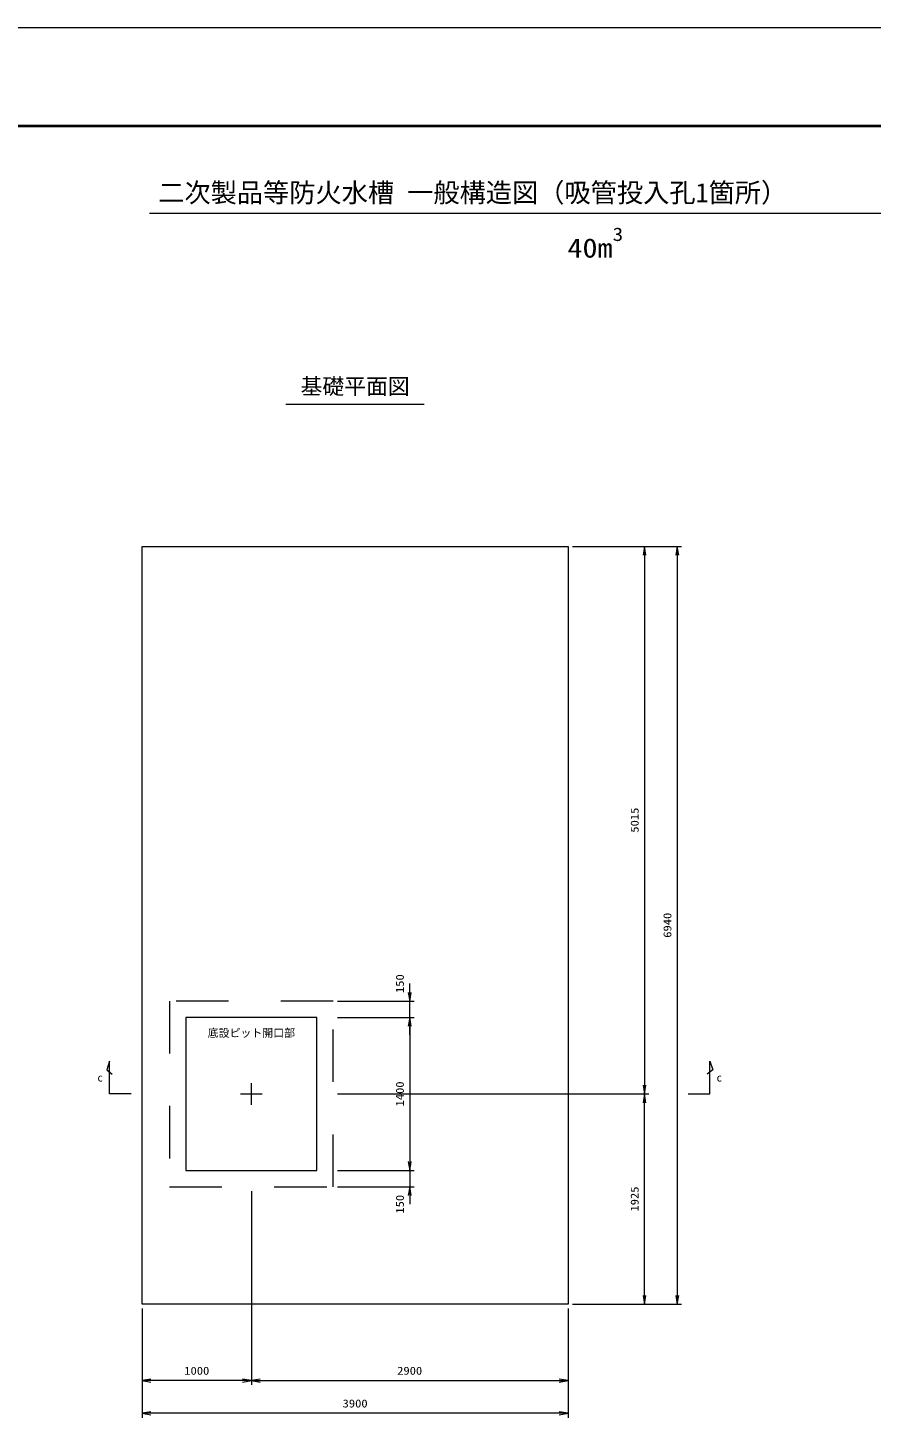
# Model space of a CAD drawing. Units: millimetres at full size. Extents: x -112800 to -79200, y 0 to 23760.
# Drawn here: x -101196 to -93475, y 10956 to 23760 of the extents above; entities that cross this region are included whole.
import ezdxf
from ezdxf.enums import TextEntityAlignment as Align

# ---------------------------------------------------------------- set-up
doc = ezdxf.new("R2010")
doc.units = ezdxf.units.MM
doc.header["$LTSCALE"] = 80.0044
doc.linetypes.add('CHAIN', pattern=[18.5, 12, -1.5, 3.5, -1.5])
doc.linetypes.add('DASHED_SPACED', pattern=[12, 6, -6])
for name, color, linetype, lineweight in [('0_2', 4, 'Continuous', 13), ('Defpoints_5', 4, 'Continuous', 13), ('図枠', 1, 'Continuous', 40), ('寸法', 6, 'Continuous', 13), ('文字', 2, 'Continuous', 13)]:
    doc.layers.add(name, color=color, linetype=linetype, lineweight=lineweight)
doc.styles.add('ＭＳ ゴシック', font='')
doc.styles.get('ＭＳ ゴシック').set_extended_font_data('MS Gothic')

# ---------------------------------------------------------------- blocks, each defined once
blk = doc.blocks.new('open_arrow')
at = {"color": 0, "linetype": 'Continuous', "lineweight": -2}
blk.add_lwpolyline([(7.5, 1.25), (0, 0), (7.5, -1.25)], dxfattribs=at)

msp = doc.modelspace()

# ---------------------------------------------------------------- linework, layer by layer
at = {"layer": '0_2', "color": 2, "linetype": 'CHAIN'}
for p, q in [((-99150, 13897.5), (-99150, 14097.5)), ((-99250, 13997.5), (-99050, 13997.5))]:
    msp.add_line(p, q, dxfattribs=at)
at = {"layer": '0_2', "color": 7}
for points in [[(-100150, 19012.5), (-96250, 19012.5), (-96250, 12072.5), (-100150, 12072.5)], [(-99750, 13297.5), (-98550, 13297.5), (-98550, 14697.5), (-99750, 14697.5)]]:
    msp.add_lwpolyline(points, close=True, dxfattribs=at)
at = {"layer": '0_2', "color": 7, "linetype": 'DASHED_SPACED'}
msp.add_lwpolyline([(-99900, 13147.5), (-98400, 13147.5), (-98400, 14847.5), (-99900, 14847.5)], close=True, dxfattribs=at)
at = {"layer": 'Defpoints_5'}
msp.add_lwpolyline([(-112800, 0), (-79200, 0), (-79200, 23760), (-112800, 23760)], close=True, dxfattribs=at)
at = {"layer": '図枠'}
msp.add_lwpolyline([(-111900, 900), (-80100, 900), (-80100, 22860), (-111900, 22860)], close=True, dxfattribs=at)
at = {"layer": '寸法'}
for p, q in [((-96210, 19012.5), (-95510, 19012.5)), ((-96210, 19012.5), (-95210, 19012.5)), ((-95550, 19012.5), (-95550, 13997.5)), ((-95250, 19012.5), (-95250, 12072.5)), ((-97700, 14537.5), (-97700, 15007.5)), ((-98360, 14847.5), (-97660, 14847.5)), ((-98360, 14697.5), (-97660, 14697.5)), ((-98360, 14697.5), (-97660, 14697.5)), ((-97700, 14697.5), (-97700, 13297.5)), ((-98360, 13997.5), (-95510, 13997.5)), ((-98320, 13997.5), (-95510, 13997.5)), ((-95550, 12072.5), (-95550, 13997.5)), ((-97700, 13457.5), (-97700, 12987.5)), ((-98360, 13297.5), (-97660, 13297.5)), ((-98360, 13297.5), (-97660, 13297.5)), ((-99150, 13107.5), (-99150, 11332.5)), ((-99150, 13107.5), (-99150, 11332.5)), ((-98360, 13147.5), (-97660, 13147.5)), ((-96210, 12072.5), (-95510, 12072.5)), ((-96210, 12072.5), (-95210, 12072.5)), ((-100150, 12032.5), (-100150, 11332.5)), ((-100150, 12032.5), (-100150, 11032.5)), ((-96250, 12032.5), (-96250, 11332.5)), ((-96250, 12032.5), (-96250, 11032.5)), ((-99150, 11372.5), (-100150, 11372.5)), ((-99150, 11372.5), (-96250, 11372.5)), ((-96250, 11072.5), (-100150, 11072.5))]:
    msp.add_line(p, q, dxfattribs=at)
for points in [[(-100250, 13997.5), (-100450, 13997.5), (-100450, 14297.5), (-100475, 14217.5), (-100425, 14177.5)], [(-95150, 13997.5), (-94950, 13997.5), (-94950, 14297.5), (-94925, 14217.5), (-94975, 14177.5)]]:
    msp.add_lwpolyline(points, dxfattribs=at)
at = {"layer": '文字'}
for p, q in [((-91916.67, 22060), (-100083.33, 22060)), ((-97566.67, 20312), (-98833.33, 20312))]:
    msp.add_line(p, q, dxfattribs=at)

# ---------------------------------------------------------------- block references
at = {"layer": '寸法', "xscale": 10.7, "yscale": 10.7}
for p, rotation in [((-95550, 19012.5), 270), ((-95250, 19012.5), 270), ((-97700, 14847.5), 90), ((-97700, 14697.5), 270), ((-97700, 14697.5), 270), ((-95550, 13997.5), 90), ((-95550, 13997.5), 270), ((-97700, 13297.5), 90), ((-97700, 13297.5), 90), ((-97700, 13147.5), 270), ((-95550, 12072.5), 90), ((-95250, 12072.5), 90), ((-99150, 11372.5), 180), ((-96250, 11372.5), 180), ((-96250, 11072.5), 180)]:
    msp.add_blockref('open_arrow', p, dxfattribs=dict(at, rotation=rotation))
for p in [(-100150, 11372.5), (-99150, 11372.5), (-100150, 11072.5)]:
    msp.add_blockref('open_arrow', p, dxfattribs=at)

# ---------------------------------------------------------------- texts
at = {"layer": '寸法', "style": 'ＭＳ ゴシック', "width": 1.15}
for s, p in [('5015', (-95640, 16505)), ('6940', (-95340, 15542.5)), ('150', (-97790, 15007.5)), ('1400', (-97790, 13997.5)), ('150', (-97790, 12987.5)), ('1925', (-95640, 13035))]:
    msp.add_text(s, height=73.31, rotation=90, dxfattribs=at).set_placement(p, align=Align.MIDDLE_CENTER)
at = {"layer": '寸法', "color": 3, "style": 'ＭＳ ゴシック'}
msp.add_text('c', height=73.31, dxfattribs=at).set_placement((-100510, 14147.5), align=Align.MIDDLE_RIGHT)
msp.add_text('c', height=73.31, dxfattribs=at).set_placement((-94890, 14147.5), align=Align.MIDDLE_LEFT)
at = {"layer": '寸法', "style": 'ＭＳ ゴシック', "width": 1.15}
for s, p in [('1000', (-99650, 11462.5)), ('2900', (-97700, 11462.5)), ('3900', (-98200, 11162.5))]:
    msp.add_text(s, height=73.31, dxfattribs=at).set_placement(p, align=Align.MIDDLE_CENTER)
at = {"layer": '文字', "style": 'ＭＳ ゴシック'}
msp.add_text('二次製品等防火水槽 一般構造図（吸管投入孔1箇所）', height=176, dxfattribs=at).set_placement((-100003.33, 22340), align=Align.TOP_LEFT)
at = {"layer": '文字', "style": 'ＭＳ ゴシック', "width": 1.15}
for s, height, p in [('3', 123.2, (-95841.3, 21772)), ('40m', 176, (-96255.3, 21604))]:
    msp.add_text(s, height=height, dxfattribs=at).set_placement(p, align=Align.BOTTOM_LEFT)
at = {"layer": '文字', "style": 'ＭＳ ゴシック'}
msp.add_text('基礎平面図', height=146.6, dxfattribs=at).set_placement((-98200, 20552), align=Align.TOP_CENTER)
msp.add_text('底設ピット開口部', height=73.31, dxfattribs=at).set_placement((-99150, 14497.5), align=Align.BOTTOM_CENTER)

doc.saveas('drawing.dxf')
